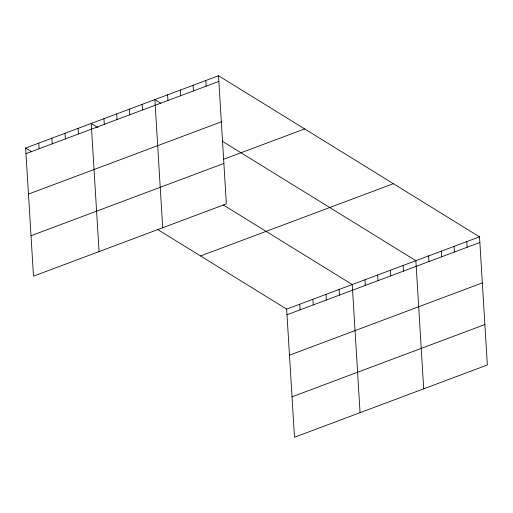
<?xml version="1.0" encoding="UTF-8"?>
<svg xmlns="http://www.w3.org/2000/svg" width="513" height="513" viewBox="0 0 513 513"><rect width="100%" height="100%" fill="white"/><g stroke="black" fill="none" stroke-linecap="round" stroke-linejoin="round"><path stroke-width="0.77" d="M218.512 75.757L226.348 203.892L33.486 276.154L25.65 148.02L218.512 75.757L479.514 236.846L487.35 364.98L294.488 437.243L286.652 309.108L157.792 229.58M25.996 153.663L218.859 81.4M28.465 194.087L221.334 121.825M223.777 159.216L304.645 128.917M31.017 235.736L223.88 163.467M200.519 255.949L393.381 183.686M286.652 309.108L479.514 236.846M286.998 314.751L479.86 242.489M289.467 355.176L482.329 282.907M292.012 396.818L484.875 324.556M160.922 103.344L154.868 99.605L162.704 227.74M222.155 141.133L415.87 260.694L423.706 388.828M97.951 127.602L91.224 123.453L99.06 251.588M223.367 205.008L352.226 284.542L360.062 412.67M25.65 148.02L31.703 151.758M466.785 241.617L467.131 247.26M454.056 246.381L454.403 252.024M441.327 251.152L441.674 256.795M428.599 255.923L428.945 261.566M403.141 265.458L403.487 271.101M390.412 270.229L390.752 275.872M377.683 275L378.023 280.643M364.955 279.771L365.294 285.414M339.106 289.454L339.452 295.097M325.992 294.366L326.339 300.009M312.879 299.284L313.225 304.921M299.765 304.196L300.111 309.839M205.784 80.528L206.13 86.171M193.055 85.293L193.401 90.936M180.326 90.064L180.672 95.707M167.597 94.834L167.943 100.477M142.139 104.376L142.486 110.019M129.411 109.141L129.757 114.784M116.682 113.912L117.028 119.555M103.953 118.683L104.299 124.326M78.111 128.365L78.457 134.008M64.997 133.277L65.337 138.92M51.877 138.196L52.223 143.839M38.764 143.108L39.11 148.751"/></g></svg>
